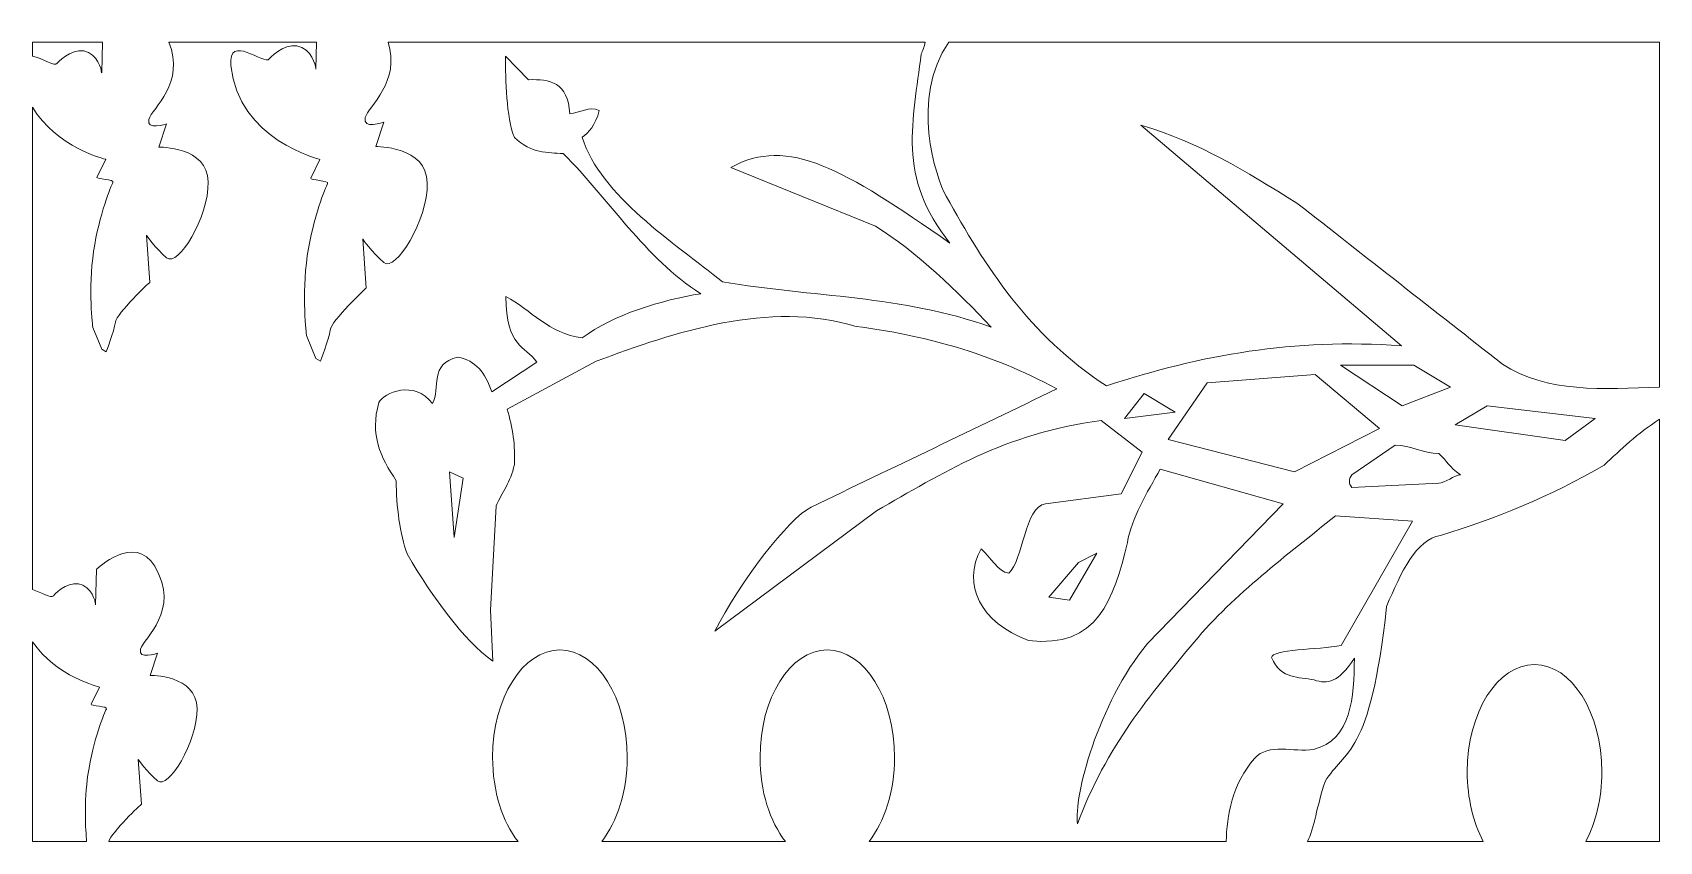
# Model space of a CAD drawing. Header units: millimetres. Extents: x -1200 to 1200, y -590 to 604.
import ezdxf

# ---------------------------------------------------------------- set-up
doc = ezdxf.new("R2010")
doc.units = ezdxf.units.MM
doc.header["$MEASUREMENT"] = 0
doc.layers.add('Layer 1', color=7, linetype='Continuous')

msp = doc.modelspace()

# ---------------------------------------------------------------- linework, layer by layer
at = {"layer": 'Layer 1', "color": 250, "lineweight": 20}
for points, knots in [([(-1200.0499, -218.1175), (-1200.0499, -218.1175), (-1200.0499, 493.9685), (-1200.0499, 493.9685), (-1165.0326, 434.2764), (-1092.0854, 416.9087), (-1092.0854, 416.9087), (-1092.0854, 416.9087), (-1105.1804, 390.287), (-1105.1804, 390.287), (-1106.5865, 387.4288), (-1078.3953, 387.4351), (-1081.371, 382.6805), (-1084.3466, 377.9258), (-1101.6097, 336.0944), (-1109.9426, 280.948), (-1118.2755, 225.8048), (-1111.1328, 168.7588), (-1111.1328, 168.7588), (-1111.1328, 168.7588), (-1098.0378, 136.4334), (-1098.0378, 136.4334), (-1098.0378, 136.4334), (-1091.4904, 132.6293), (-1091.4904, 132.6293), (-1091.4904, 132.6293), (-1079.5856, 163.0536), (-1077.7992, 176.3653), (-1076.0137, 189.6753), (-1027.2046, 235.3125), (-1027.2046, 235.3125), (-1027.2046, 235.3125), (-1031.9667, 304.718), (-1031.9667, 304.718), (-1031.9667, 304.718), (-1018.8717, 285.7026), (-1002.2048, 271.4403), (-985.538, 257.1796), (-940.2996, 331.3398), (-940.8958, 383.6327), (-941.4908, 435.9241), (-1013.5145, 434.9734), (-1013.5145, 434.9734), (-1013.5145, 434.9734), (-1002.2048, 469.2017), (-1002.2048, 469.2017), (-1002.2048, 469.2017), (-1033.1569, 458.7418), (-1028.3948, 475.856), (-1023.9712, 491.7531), (-973.7422, 529.6753), (-999.1682, 589.9734), (-999.1682, 589.9734), (-781.3752, 589.9734), (-781.3752, 589.9734), (-781.3752, 589.9734), (-782.2329, 550.2058), (-782.2329, 550.2058), (-782.2329, 550.2058), (-784.1032, 572.1081), (-802.8021, 582.064), (-821.5009, 592.0198), (-845.8097, 572.1081), (-850.7954, 565.138), (-857.8232, 555.3177), (-912.2463, 604.0571), (-907.5152, 555.1821), (-896.9036, 445.5817), (-776.0009, 416.7987), (-776.0009, 416.7987), (-776.0009, 416.7987), (-789.713, 388.9216), (-789.713, 388.9216), (-791.185, 385.9279), (-761.6657, 385.9358), (-764.7822, 380.958), (-767.8977, 375.98), (-785.9735, 332.1739), (-794.6998, 274.431), (-803.4251, 216.6863), (-795.946, 156.9528), (-795.946, 156.9528), (-795.946, 156.9528), (-782.2329, 123.1026), (-782.2329, 123.1026), (-782.2329, 123.1026), (-775.3778, 119.1215), (-775.3778, 119.1215), (-775.3778, 119.1215), (-762.9109, 150.9796), (-761.0416, 164.9165), (-759.1724, 178.8566), (-708.0615, 226.6422), (-708.0615, 226.6422), (-708.0615, 226.6422), (-713.0493, 299.319), (-713.0493, 299.319), (-713.0493, 299.319), (-699.3361, 279.4088), (-681.8834, 264.4751), (-664.4318, 249.5413), (-617.0615, 327.196), (-617.6856, 381.9516), (-618.3087, 436.7104), (-693.7273, 435.7135), (-693.7273, 435.7135), (-693.7273, 435.7135), (-681.8834, 471.5543), (-681.8834, 471.5543), (-681.8834, 471.5543), (-714.2944, 460.6031), (-709.3087, 478.5243), (-704.8761, 494.4534), (-656.5232, 531.4919), (-675.6794, 589.9734), (-675.6794, 589.9734), (116.9769, 589.9734), (116.9769, 589.9734), (115.0536, 583.2331), (113.2632, 577.0445), (110.8458, 572.2102), (99.1957, 474.6645), (74.2258, 389.6346), (153.3301, 293.2325), (-2.7496, 402.0866), (-85.5594, 451.7941), (-170.0329, 404.822), (-170.0329, 404.822), (43.2608, 318.1509), (43.2608, 318.1509), (103.8468, 280.9831), (165.2688, 221.0677), (214.2009, 169.1145), (82.9063, 216.3881), (-50.0539, 213.616), (-182.1773, 235.866), (-254.4963, 294.5038), (-361.7278, 362.1229), (-389.2409, 449.491), (-379.592, 456.402), (-369.2799, 466.9081), (-364.2372, 489.0815), (-378.6403, 495.447), (-393.0414, 485.6603), (-407.4405, 483.9552), (-410.0597, 530.7758), (-437.369, 535.5496), (-468.2053, 534.3183), (-468.2053, 534.3183), (-502.4167, 569.0681), (-502.4167, 569.0681), (-502.205, 534.8047), (-501.3314, 479.0012), (-489.2559, 449.2294), (-463.8987, 425.15), (-440.6333, 426.9507), (-417.0925, 425.2537), (-349.0222, 357.8307), (-297.4231, 271.5599), (-214.1959, 218.503), (-271.0074, 209.2968), (-344.2931, 187.5253), (-389.2409, 153.1855), (-438.6782, 160.2001), (-464.3959, 194.1477), (-501.9704, 214.6304), (-500.4497, 138.5738), (-474.5542, 142.4066), (-455.9002, 117.5153), (-455.9002, 117.5153), (-522.5944, 73.4812), (-522.5944, 73.4812), (-532.0158, 102.2275), (-546.7045, 120.2061), (-572.6019, 124.7199), (-615.4099, 115.4052), (-597.6047, 79.172), (-610.1075, 56.4022), (-636.4933, 91.8968), (-681.9893, 72.6359), (-689.2697, 57.8648), (-702.3947, 10.1366), (-687.1817, -22.3276), (-663.4102, -57.4856), (-663.8516, -95.0298), (-657.7095, -137.0623), (-647.6132, -165.6315), (-607.4064, -232.7451), (-565.8807, -290.882), (-521.0617, -323.8853), (-521.0617, -323.8853), (-524.3399, -248.6693), (-524.3399, -248.6693), (-524.3399, -248.6693), (-516.2377, -94.6455), (-516.2377, -94.6455), (-507.2457, -74.3637), (-494.9596, -60.3614), (-489.2559, -33.7923), (-487.5712, -6.4304), (-491.8171, 20.933), (-500.0132, 48.3013), (-500.0132, 48.3013), (-368.4042, 119.0258), (-368.4042, 119.0258), (-251.8342, 161.6659), (-114.6811, 209.4212), (14.9888, 170.2644), (113.6157, 157.4058), (212.2407, 131.7697), (310.8685, 78.0125), (190.1577, 19.8405), (69.4468, -38.33), (-51.2621, -96.5004), (-85.2409, -112.8745), (-157.2344, -208.2685), (-193.377, -279.4955), (-193.377, -279.4955), (45.149, -101.9105), (45.149, -101.9105), (140.6245, -47.3097), (232.3594, 12.4047), (376.4894, 31.2239), (376.4894, 31.2239), (436.6522, -15.6031), (436.6522, -15.6031), (436.6522, -15.6031), (405.8948, -76.946), (405.8948, -76.946), (405.8948, -76.946), (294.1988, -91.6214), (294.1988, -91.6214), (263.5033, -95.6551), (261.3684, -175.6512), (240.0244, -194.0971), (224.7625, -192.1991), (212.7888, -170.0927), (199.1726, -158.0921), (170.1946, -210.6402), (198.7393, -267.6798), (269.195, -293.2872), (371.5306, -305.5143), (394.5693, -233.0306), (415.0514, -148.5525), (421.3504, -113.27), (444.0843, -74.6237), (463.5332, -40.4625), (463.5332, -40.4625), (644.6924, -91.7968), (644.6924, -91.7968), (644.6924, -91.7968), (444.4739, -298.0084), (444.4739, -298.0084), (371.5186, -386.6876), (335.5428, -524.7648), (341.4792, -564.0555), (383.67, -449.6908), (449.0881, -373.4141), (513.5746, -295.6047), (573.96, -223.4224), (649.9608, -168.0783), (721.8525, -109.3703), (721.8525, -109.3703), (835.5665, -117.1665), (835.5665, -117.1665), (835.5665, -117.1665), (730.6197, -300.9288), (730.6197, -300.9288), (696.2417, -306.8254), (628.1464, -306.2656), (627.4893, -318.6299), (643.2306, -352.3621), (666.8752, -345.9024), (690.5189, -351.6459), (710.3042, -358.1024), (725.8747, -355.9491), (749.8769, -319.346), (749.3026, -376.5004), (746.0924, -440.1209), (689.6762, -454.211), (660.6433, -458.594), (623.1825, -444.3205), (602.5805, -467.3695), (570.2125, -504.1928), (561.2444, -553.0279), (560.9329, -590.0266), (560.9329, -590.0266), (33.9872, -590.0266), (33.9872, -590.0266), (56.8919, -560.9836), (71.5897, -516.1296), (71.5897, -465.8001), (71.5897, -378.2597), (27.1432, -307.2689), (-27.6614, -307.2689), (-82.4668, -307.2689), (-126.9125, -378.2597), (-126.9125, -465.8001), (-126.9125, -516.1296), (-112.2207, -560.9836), (-89.316, -590.0266), (-89.316, -590.0266), (-360.4407, -590.0266), (-360.4407, -590.0266), (-337.5359, -560.9836), (-322.8382, -516.1296), (-322.8382, -465.8001), (-322.8382, -378.2597), (-367.2848, -307.2689), (-422.0893, -307.2689), (-476.8948, -307.2689), (-521.3403, -378.2597), (-521.3403, -465.8001), (-521.3403, -516.1296), (-506.6486, -560.9836), (-483.7438, -590.0266), (-483.7438, -590.0266), (-1087.4742, -590.0266), (-1087.4742, -590.0266), (-1083.6966, -576.2221), (-1039.5327, -534.9264), (-1039.5327, -534.9264), (-1039.5327, -534.9264), (-1044.0651, -468.864), (-1044.0651, -468.864), (-1044.0651, -468.864), (-1031.6003, -486.9623), (-1015.7361, -500.5371), (-999.8732, -514.112), (-956.8137, -443.5246), (-957.3808, -393.7518), (-957.947, -343.9772), (-1026.5015, -344.8832), (-1026.5015, -344.8832), (-1026.5015, -344.8832), (-1015.7361, -312.3042), (-1015.7361, -312.3042), (-1015.7361, -312.3042), (-1045.1974, -322.2585), (-1040.665, -305.9689), (-1036.1326, -289.6794), (-981.0526, -249.0967), (-1019.7025, -183.7984), (-1049.1638, -134.0271), (-1105.8205, -188.3233), (-1105.8205, -188.3233), (-1105.8205, -188.3233), (-1106.9529, -240.8108), (-1106.9529, -240.8108), (-1106.9529, -240.8108), (-1108.6534, -220.9023), (-1125.6497, -211.8524), (-1142.6471, -202.8026), (-1164.7431, -220.9023), (-1169.2755, -227.2376), (-1172.5528, -231.8184), (-1187.1705, -222.3889), (-1200.0499, -218.1175)], [0, 0, 0, 0, 0.008403361, 0.008403361, 0.008403361, 0.016806723, 0.016806723, 0.016806723, 0.025210084, 0.025210084, 0.025210084, 0.033613445, 0.033613445, 0.033613445, 0.042016807, 0.042016807, 0.042016807, 0.050420168, 0.050420168, 0.050420168, 0.058823529, 0.058823529, 0.058823529, 0.067226891, 0.067226891, 0.067226891, 0.075630252, 0.075630252, 0.075630252, 0.084033613, 0.084033613, 0.084033613, 0.092436975, 0.092436975, 0.092436975, 0.100840336, 0.100840336, 0.100840336, 0.109243697, 0.109243697, 0.109243697, 0.117647059, 0.117647059, 0.117647059, 0.12605042, 0.12605042, 0.12605042, 0.134453782, 0.134453782, 0.134453782, 0.142857143, 0.142857143, 0.142857143, 0.151260504, 0.151260504, 0.151260504, 0.159663866, 0.159663866, 0.159663866, 0.168067227, 0.168067227, 0.168067227, 0.176470588, 0.176470588, 0.176470588, 0.18487395, 0.18487395, 0.18487395, 0.193277311, 0.193277311, 0.193277311, 0.201680672, 0.201680672, 0.201680672, 0.210084034, 0.210084034, 0.210084034, 0.218487395, 0.218487395, 0.218487395, 0.226890756, 0.226890756, 0.226890756, 0.235294118, 0.235294118, 0.235294118, 0.243697479, 0.243697479, 0.243697479, 0.25210084, 0.25210084, 0.25210084, 0.260504202, 0.260504202, 0.260504202, 0.268907563, 0.268907563, 0.268907563, 0.277310924, 0.277310924, 0.277310924, 0.285714286, 0.285714286, 0.285714286, 0.294117647, 0.294117647, 0.294117647, 0.302521008, 0.302521008, 0.302521008, 0.31092437, 0.31092437, 0.31092437, 0.319327731, 0.319327731, 0.319327731, 0.327731092, 0.327731092, 0.327731092, 0.336134454, 0.336134454, 0.336134454, 0.344537815, 0.344537815, 0.344537815, 0.352941176, 0.352941176, 0.352941176, 0.361344538, 0.361344538, 0.361344538, 0.369747899, 0.369747899, 0.369747899, 0.378151261, 0.378151261, 0.378151261, 0.386554622, 0.386554622, 0.386554622, 0.394957983, 0.394957983, 0.394957983, 0.403361345, 0.403361345, 0.403361345, 0.411764706, 0.411764706, 0.411764706, 0.420168067, 0.420168067, 0.420168067, 0.428571429, 0.428571429, 0.428571429, 0.43697479, 0.43697479, 0.43697479, 0.445378151, 0.445378151, 0.445378151, 0.453781513, 0.453781513, 0.453781513, 0.462184874, 0.462184874, 0.462184874, 0.470588235, 0.470588235, 0.470588235, 0.478991597, 0.478991597, 0.478991597, 0.487394958, 0.487394958, 0.487394958, 0.495798319, 0.495798319, 0.495798319, 0.504201681, 0.504201681, 0.504201681, 0.512605042, 0.512605042, 0.512605042, 0.521008403, 0.521008403, 0.521008403, 0.529411765, 0.529411765, 0.529411765, 0.537815126, 0.537815126, 0.537815126, 0.546218487, 0.546218487, 0.546218487, 0.554621849, 0.554621849, 0.554621849, 0.56302521, 0.56302521, 0.56302521, 0.571428571, 0.571428571, 0.571428571, 0.579831933, 0.579831933, 0.579831933, 0.588235294, 0.588235294, 0.588235294, 0.596638655, 0.596638655, 0.596638655, 0.605042017, 0.605042017, 0.605042017, 0.613445378, 0.613445378, 0.613445378, 0.621848739, 0.621848739, 0.621848739, 0.630252101, 0.630252101, 0.630252101, 0.638655462, 0.638655462, 0.638655462, 0.647058824, 0.647058824, 0.647058824, 0.655462185, 0.655462185, 0.655462185, 0.663865546, 0.663865546, 0.663865546, 0.672268908, 0.672268908, 0.672268908, 0.680672269, 0.680672269, 0.680672269, 0.68907563, 0.68907563, 0.68907563, 0.697478992, 0.697478992, 0.697478992, 0.705882353, 0.705882353, 0.705882353, 0.714285714, 0.714285714, 0.714285714, 0.722689076, 0.722689076, 0.722689076, 0.731092437, 0.731092437, 0.731092437, 0.739495798, 0.739495798, 0.739495798, 0.74789916, 0.74789916, 0.74789916, 0.756302521, 0.756302521, 0.756302521, 0.764705882, 0.764705882, 0.764705882, 0.773109244, 0.773109244, 0.773109244, 0.781512605, 0.781512605, 0.781512605, 0.789915966, 0.789915966, 0.789915966, 0.798319328, 0.798319328, 0.798319328, 0.806722689, 0.806722689, 0.806722689, 0.81512605, 0.81512605, 0.81512605, 0.823529412, 0.823529412, 0.823529412, 0.831932773, 0.831932773, 0.831932773, 0.840336134, 0.840336134, 0.840336134, 0.848739496, 0.848739496, 0.848739496, 0.857142857, 0.857142857, 0.857142857, 0.865546218, 0.865546218, 0.865546218, 0.87394958, 0.87394958, 0.87394958, 0.882352941, 0.882352941, 0.882352941, 0.890756303, 0.890756303, 0.890756303, 0.899159664, 0.899159664, 0.899159664, 0.907563025, 0.907563025, 0.907563025, 0.915966387, 0.915966387, 0.915966387, 0.924369748, 0.924369748, 0.924369748, 0.932773109, 0.932773109, 0.932773109, 0.941176471, 0.941176471, 0.941176471, 0.949579832, 0.949579832, 0.949579832, 0.957983193, 0.957983193, 0.957983193, 0.966386555, 0.966386555, 0.966386555, 0.974789916, 0.974789916, 0.974789916, 0.983193277, 0.983193277, 0.983193277, 0.991596639, 0.991596639, 0.991596639, 1, 1, 1, 1]), ([(-1200.0499, 569.3663), (-1200.0499, 569.3663), (-1200.0499, 589.9734), (-1200.0499, 589.9734), (-1200.0499, 589.9734), (-1097.0522, 589.9734), (-1097.0522, 589.9734), (-1097.0522, 589.9734), (-1098.0378, 544.3108), (-1098.0378, 544.3108), (-1098.0378, 544.3108), (-1099.8233, 565.2274), (-1117.6804, 574.735), (-1135.5385, 584.2427), (-1158.7528, 565.2274), (-1163.5139, 558.5731), (-1167.3204, 553.2522), (-1185.6877, 565.918), (-1200.0499, 569.3663)], [0, 0, 0, 0, 0.166666667, 0.166666667, 0.166666667, 0.333333333, 0.333333333, 0.333333333, 0.5, 0.5, 0.5, 0.666666667, 0.666666667, 0.666666667, 0.833333333, 0.833333333, 0.833333333, 1, 1, 1, 1]), ([(151.7324, 589.9734), (151.7324, 589.9734), (1199.95, 589.9734), (1199.95, 589.9734), (1199.95, 589.9734), (1199.95, 80.5486), (1199.95, 80.5486), (1117.1831, 77.4894), (1033.3827, 71.7825), (968.5188, 114.4482), (867.4183, 193.7441), (766.316, 273.0432), (665.2156, 352.344), (588.4969, 399.8058), (521.7688, 441.5798), (435.0595, 467.4345), (435.0595, 467.4345), (819.2812, 141.7989), (819.2812, 141.7989), (659.2683, 152.7644), (525.0689, 128.4729), (384.2102, 82.5678), (269.5096, 156.6003), (204.7665, 260.2085), (147.5195, 362.6827), (132.6531, 389.8531), (93.6247, 507.0409), (151.7324, 589.9734)], [0, 0, 0, 0, 0.111111111, 0.111111111, 0.111111111, 0.222222222, 0.222222222, 0.222222222, 0.333333333, 0.333333333, 0.333333333, 0.444444444, 0.444444444, 0.444444444, 0.555555556, 0.555555556, 0.555555556, 0.666666667, 0.666666667, 0.666666667, 0.777777778, 0.777777778, 0.777777778, 0.888888889, 0.888888889, 0.888888889, 1, 1, 1, 1]), ([(475.1763, 3.5159), (475.1763, 3.5159), (532.7508, 87.182), (532.7508, 87.182), (532.7508, 87.182), (691.9289, 99.1348), (691.9289, 99.1348), (691.9289, 99.1348), (786.7583, 19.4513), (786.7583, 19.4513), (786.7583, 19.4513), (661.4471, -44.2952), (661.4471, -44.2952), (661.4471, -44.2952), (475.1763, 3.5159), (475.1763, 3.5159)], [0, 0, 0, 0, 0.2, 0.2, 0.2, 0.4, 0.4, 0.4, 0.6, 0.6, 0.6, 0.8, 0.8, 0.8, 1, 1, 1, 1]), ([(729.1829, 113.0159), (729.1829, 113.0159), (820.6253, 52.8677), (820.6253, 52.8677), (820.6253, 52.8677), (891.7481, 80.6299), (891.7481, 80.6299), (891.7481, 80.6299), (837.5597, 113.0159), (837.5597, 113.0159), (837.5597, 113.0159), (729.1829, 113.0159), (729.1829, 113.0159)], [0, 0, 0, 0, 0.25, 0.25, 0.25, 0.5, 0.5, 0.5, 0.75, 0.75, 0.75, 1, 1, 1, 1]), ([(485.3365, 43.6136), (485.3365, 43.6136), (410.8276, 34.3596), (410.8276, 34.3596), (410.8276, 34.3596), (439.6158, 71.3758), (439.6158, 71.3758), (439.6158, 71.3758), (485.3365, 43.6136), (485.3365, 43.6136)], [0, 0, 0, 0, 0.333333333, 0.333333333, 0.333333333, 0.666666667, 0.666666667, 0.666666667, 1, 1, 1, 1]), ([(898.5213, 25.1071), (898.5213, 25.1071), (1061.0845, 1.9735), (1061.0845, 1.9735), (1061.0845, 1.9735), (1105.1136, 34.3596), (1105.1136, 34.3596), (1105.1136, 34.3596), (945.9364, 52.8677), (945.9364, 52.8677), (945.9364, 52.8677), (898.5213, 25.1071), (898.5213, 25.1071)], [0, 0, 0, 0, 0.25, 0.25, 0.25, 0.5, 0.5, 0.5, 0.75, 0.75, 0.75, 1, 1, 1, 1]), ([(1199.95, 33.1601), (1199.95, 33.1601), (1199.95, -590.0266), (1199.95, -590.0266), (1199.95, -590.0266), (1091.2777, -590.0266), (1091.2777, -590.0266), (1106.0133, -562.3649), (1114.9133, -526.5257), (1114.9133, -487.3674), (1114.9133, -399.827), (1070.4688, -328.8361), (1015.6633, -328.8361), (960.8588, -328.8361), (916.4123, -399.827), (916.4123, -487.3674), (916.4123, -526.5257), (925.3073, -562.3649), (940.043, -590.0266), (940.043, -590.0266), (680.5794, -590.0266), (680.5794, -590.0266), (690.487, -571.6827), (694.5181, -537.5598), (706.7644, -501.5292), (734.8637, -454.0866), (773.5036, -466.9389), (797.3929, -242.937), (818.9756, -192.7765), (841.0047, -144.0116), (876.7827, -138.3144), (958.1857, -114.0165), (1037.926, -80.616), (1118.5002, -34.6998), (1142.7031, -11.1643), (1167.3643, 12.2245), (1199.95, 33.1601)], [0, 0, 0, 0, 0.083333333, 0.083333333, 0.083333333, 0.166666667, 0.166666667, 0.166666667, 0.25, 0.25, 0.25, 0.333333333, 0.333333333, 0.333333333, 0.416666667, 0.416666667, 0.416666667, 0.5, 0.5, 0.5, 0.583333333, 0.583333333, 0.583333333, 0.666666667, 0.666666667, 0.666666667, 0.75, 0.75, 0.75, 0.833333333, 0.833333333, 0.833333333, 0.916666667, 0.916666667, 0.916666667, 1, 1, 1, 1]), ([(745.9565, -48.8154), (741.3672, -55.0852), (741.3672, -61.3534), (745.9565, -67.6233), (745.9565, -67.6233), (874.4561, -61.3534), (874.4561, -61.3534), (883.6348, -61.3534), (897.4028, -48.8154), (906.5816, -48.8154), (888.2242, -36.2756), (888.2242, -30.0057), (874.4561, -17.4661), (851.5094, -17.4661), (833.1521, -4.9279), (810.2054, -4.9279), (810.2054, -4.9279), (745.9565, -48.8154), (745.9565, -48.8154)], [0, 0, 0, 0, 0.166666667, 0.166666667, 0.166666667, 0.333333333, 0.333333333, 0.333333333, 0.5, 0.5, 0.5, 0.666666667, 0.666666667, 0.666666667, 0.833333333, 0.833333333, 0.833333333, 1, 1, 1, 1]), ([(-578.105, -141.4581), (-578.105, -141.4581), (-584.8791, -44.2952), (-584.8791, -44.2952), (-584.8791, -44.2952), (-564.5576, -53.5476), (-564.5576, -53.5476), (-564.5576, -53.5476), (-578.105, -141.4581), (-578.105, -141.4581)], [0, 0, 0, 0, 0.333333333, 0.333333333, 0.333333333, 0.666666667, 0.666666667, 0.666666667, 1, 1, 1, 1]), ([(299.0648, -229.3669), (299.0648, -229.3669), (343.0929, -178.4728), (343.0929, -178.4728), (343.0929, -178.4728), (370.1875, -164.5916), (370.1875, -164.5916), (370.1875, -164.5916), (329.5455, -233.9939), (329.5455, -233.9939), (329.5455, -233.9939), (299.0648, -229.3669), (299.0648, -229.3669)], [0, 0, 0, 0, 0.25, 0.25, 0.25, 0.5, 0.5, 0.5, 0.75, 0.75, 0.75, 1, 1, 1, 1]), ([(-1200.0499, -590.0266), (-1200.0499, -590.0266), (-1200.0499, -295.1135), (-1200.0499, -295.1135), (-1165.4801, -346.7956), (-1101.2881, -362.077), (-1101.2881, -362.077), (-1101.2881, -362.077), (-1113.7521, -387.4164), (-1113.7521, -387.4164), (-1115.0901, -390.1375), (-1088.257, -390.1311), (-1091.0899, -394.6561), (-1093.9227, -399.181), (-1110.3529, -438.9997), (-1118.2845, -491.4872), (-1124.3556, -531.6583), (-1121.8004, -572.8869), (-1120.2656, -590.0266), (-1120.2656, -590.0266), (-1200.0499, -590.0266), (-1200.0499, -590.0266)], [0, 0, 0, 0, 0.142857143, 0.142857143, 0.142857143, 0.285714286, 0.285714286, 0.285714286, 0.428571429, 0.428571429, 0.428571429, 0.571428571, 0.571428571, 0.571428571, 0.714285714, 0.714285714, 0.714285714, 0.857142857, 0.857142857, 0.857142857, 1, 1, 1, 1])]:
    msp.add_open_spline(points, degree=3, knots=knots, dxfattribs=at)

doc.saveas('drawing.dxf')
